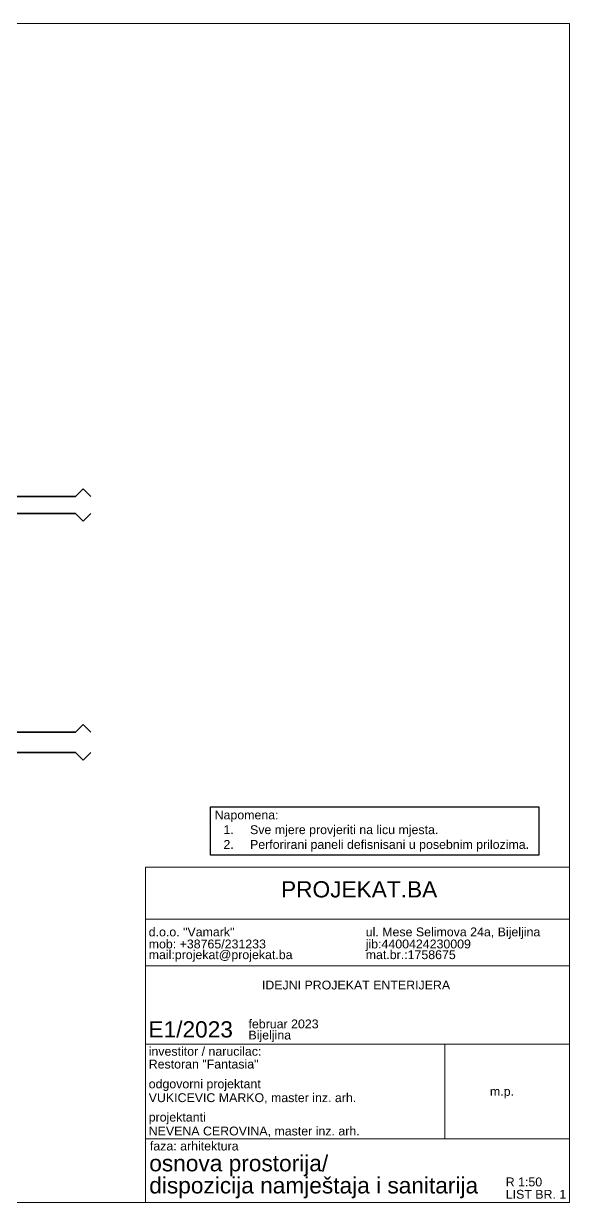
# Model space of a CAD drawing. Header units: centimetres. Extents: x -26724 to 60145, y -23645 to 6771.
# Drawn here: x 846 to 1533, y 4039 to 5524 of the extents above; entities that cross this region are included whole.
import ezdxf

# ---------------------------------------------------------------- set-up
doc = ezdxf.new("R2010")
doc.units = ezdxf.units.CM
doc.linetypes.add('ACAD_ISO04W100', pattern=[30, 24, -3, 0, -3])
doc.layers.add('2.IZGLED', color=7, linetype='Continuous', lineweight=13)
doc.layers.add('kote', color=7, linetype='Continuous', lineweight=20)
doc.layers.add('IZGLED 2', color=253, linetype='Continuous', lineweight=9, true_color=0x828282)
doc.layers.add('pozicije', color=7, linetype='Continuous')
doc.layers.add('tekst', color=7, linetype='Continuous')
doc.styles.add('0.15', font='arial.ttf', dxfattribs={"height": 0.15})

msp = doc.modelspace()

# ---------------------------------------------------------------- linework, layer by layer
at = {"layer": '2.IZGLED'}
msp.add_lwpolyline([(-567.2, 4039), (-567.2, 5524), (1532.8, 5524), (1532.8, 4039), (-567.2, 4039)], dxfattribs=at)
at = {"layer": 'IZGLED 2', "color": 5, "lineweight": 35}
for p, q in [((920.7, 4937.8), (910.9, 4928.1)), ((930.5, 4928.1), (920.7, 4937.8)), ((920.7, 4897.2), (910.9, 4907)), ((930.5, 4907), (920.7, 4897.2)), ((920.7, 4641.1), (910.9, 4631.3)), ((930.5, 4631.3), (920.7, 4641.1)), ((920.7, 4596.3), (910.9, 4606)), ((930.5, 4606), (920.7, 4596.3))]:
    msp.add_line(p, q, dxfattribs=at)
at = {"layer": 'IZGLED 2', "color": 5, "linetype": 'ACAD_ISO04W100', "lineweight": 35, "ltscale": 5}
for p, q in [((-214.3, 4928.1), (910.9, 4928.1)), ((-214.3, 4907), (910.9, 4907)), ((-214.3, 4631.3), (910.9, 4631.3)), ((-214.3, 4606), (910.9, 4606))]:
    msp.add_line(p, q, dxfattribs=at)
at = {"layer": 'kote', "color": 0}
for p, q in [((999.1, 4461.4), (1532.8, 4461.4)), ((999.1, 4039), (999.1, 4461.4)), ((999.1, 4395.9), (1532.8, 4395.9)), ((999.1, 4337.1), (1532.8, 4337.1)), ((999.1, 4238.5), (1532.8, 4238.5)), ((1375.9, 4238.5), (1375.9, 4119.2)), ((1532.8, 4119.2), (999.1, 4119.2))]:
    msp.add_line(p, q, dxfattribs=at)
at = {"layer": 'tekst', "lineweight": 25}
msp.add_lwpolyline([(1080.8, 4537.3), (1494.3, 4537.3), (1494.3, 4476.6), (1080.8, 4476.6)], close=True, dxfattribs=at)

# ---------------------------------------------------------------- texts
at = {"layer": 'pozicije', "color": 0, "style": '0.15'}
for s, height, p in [('PROJEKAT.BA', 20.432, (1169.8, 4423.2)), ('d.o.o. "Vamark"', 11.145, (1003.2, 4374.2)), ('ul. Mese Selimova 24a, Bijeljina', 11.145, (1276.4, 4374.2)), ('mob: +38765/231233', 11.145, (1003.2, 4359)), ('jib:4400424230009', 11.145, (1276.4, 4359)), ('mail:projekat@projekat.ba', 11.145, (1003.2, 4345.5)), ('mat.br.:1758675', 11.145, (1276.4, 4345.5)), ('IDEJNI PROJEKAT ENTERIJERA', 11.145, (1145.7, 4307.3)), ('E1/2023', 20.43, (1002.9, 4246.8)), ('februar 2023', 11.145, (1128.8, 4258.3)), ('Bijeljina', 11.14, (1128.8, 4244.3)), ('investitor / narucilac:', 11.145, (1003.2, 4223.8)), ('Restoran "Fantasia"', 11.145, (1003.2, 4207.7)), ('odgovorni projektant', 11.145, (1003.2, 4182.8)), ('VUKICEVIC MARKO, master inz. arh.', 11.145, (1003.2, 4165.4)), ('m.p.', 11.14, (1432.8, 4173.3)), ('projektanti', 11.145, (1003.2, 4140.9)), ('NEVENA CEROVINA, master inz. arh.', 11.145, (1003.2, 4123.4)), ('faza: arhitektura', 11.145, (1004.7, 4104.5)), ('osnova prostorija/ ', 20.432, (1003.9, 4078.2)), ('dispozicija namještaja i sanitarija', 20.432, (1003.9, 4050.3)), ('R 1:50', 11.14, (1452.7, 4059.3)), ('LIST BR. 1', 11.14, (1452.7, 4043.7))]:
    msp.add_text(s, height=height, dxfattribs=at).set_placement(p)
at = {"layer": 'pozicije', "color": 0, "insert": (1086.2, 4532.7), "char_height": 11.145, "attachment_point": 1, "style": '0.15'}
msp.add_mtext_dynamic_manual_height_columns('Napomena: \\P\\pi-33.43486,l44.57981,t44.57981;1.^ISve mjere provjeriti na licu mjesta.{\\fArial|b0|i0|c238|p34;\\P2.^IPerforirani paneli defisnisani u posebnim prilozima.}', width=672.307, gutter_width=750, heights=[0], dxfattribs=at)

doc.saveas('drawing.dxf')
